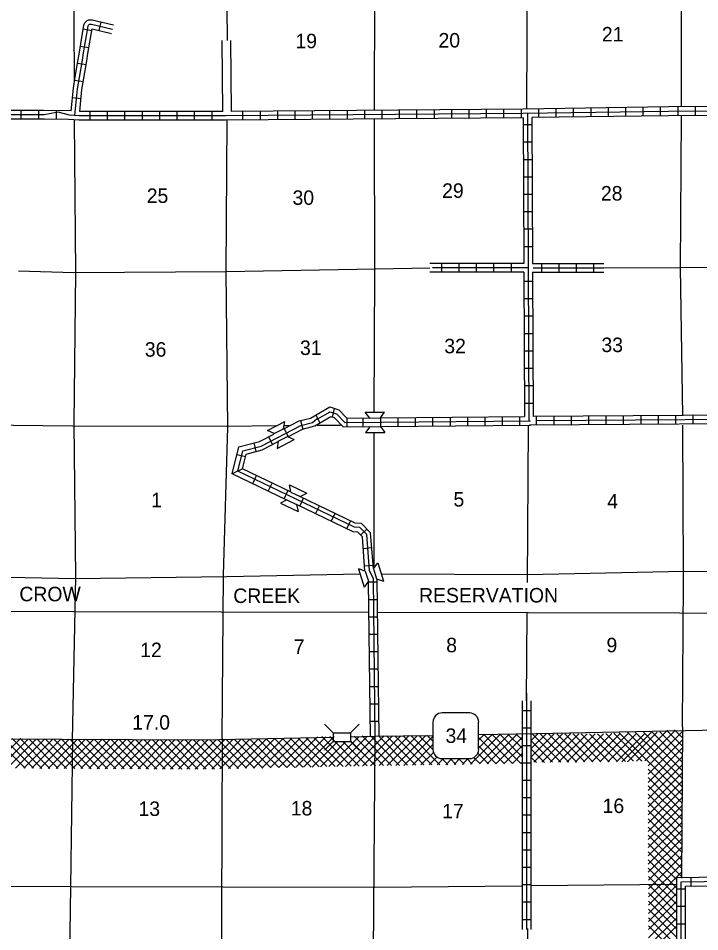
# Model space of a CAD drawing. Extents: x 694736 to 1905684, y 15795362 to 16274847.
# Drawn here: x 1589731 to 1613224, y 16005310 to 16036801 of the extents above; entities that cross this region are included whole.
import ezdxf

# ---------------------------------------------------------------- set-up
doc = ezdxf.new("R2010")
doc.units = 0
for name, color, linetype in [('L11', 7, 'Continuous'), ('L13', 7, 'Continuous'), ('L14', 7, 'Continuous'), ('L18', 7, 'Continuous'), ('L28', 7, 'Continuous'), ('L3', 7, 'Continuous'), ('L37', 7, 'Continuous'), ('L8', 7, 'Continuous'), ('L9', 7, 'Continuous')]:
    doc.layers.add(name, color=color, linetype=linetype)

msp = doc.modelspace()

# ---------------------------------------------------------------- linework, layer by layer
at = {"layer": 'L11'}
for points in [[(1596785, 16033593), (1596755, 16036039)], [(1597085, 16033593), (1597057, 16036039)]]:
    msp.add_lwpolyline(points, dxfattribs=at)
at = {"layer": 'L13'}
msp.add_line((1612626, 16012368), (1612659, 16017360), dxfattribs=at)
for points in [[(1596945, 16036039), (1596868, 16043943), (1596935, 16049302), (1596960, 16055477)], [(1607268, 16033668), (1607284, 16038752), (1607276, 16044060), (1607318, 16049360), (1607234, 16055460)], [(1612592, 16033743), (1612601, 16038818), (1612526, 16044035), (1612634, 16055454)], [(1591665, 16034620), (1591651, 16038726)], [(1602009, 16033626), (1602026, 16037776)], [(1591601, 16011910), (1591718, 16017535), (1591660, 16022835), (1591710, 16028035), (1591668, 16033285)], [(1596760, 16011976), (1596810, 16017601), (1596951, 16022710), (1596893, 16028060), (1596935, 16033293)], [(1602001, 16023226), (1602026, 16028068), (1602009, 16033310)], [(1612642, 16023110), (1612559, 16028201), (1612592, 16033435)], [(1589743, 16028093), (1591643, 16028035), (1596901, 16028068), (1602043, 16028168), (1603914, 16028192)], [(1609918, 16028201), (1612551, 16028210), (1622984, 16028293)], [(1586502, 16022810), (1591601, 16022751), (1596926, 16022743), (1598635, 16022760)], [(1598893, 16022760), (1599101, 16022760)], [(1600034, 16022768), (1600834, 16022776)], [(1602001, 16017876), (1602001, 16022510)], [(1607287, 16017351), (1607326, 16022751)], [(1612659, 16017360), (1612659, 16017701), (1612642, 16022768)], [(1586518, 16017585), (1591693, 16017493), (1596918, 16017560), (1601518, 16017643)], [(1602243, 16017643), (1607284, 16017626), (1612684, 16017743), (1617676, 16017710)], [(1601818, 16016310), (1586543, 16016351)], [(1617717, 16016276), (1602126, 16016310)], [(1607257, 16013274), (1607279, 16016293)], [(1612626, 16012368), (1612592, 16007160)], [(1591601, 16011910), (1591530, 16006857)], [(1596760, 16011976), (1596685, 15991034), (1596301, 15988309), (1596368, 15980268)], [(1602026, 16012035), (1601809, 15983751)], [(1602018, 16006835), (1586339, 16006868)], [(1591527, 16006857), (1591301, 15990893), (1591260, 15984468)], [(1607084, 16006885), (1602018, 16006835)], [(1612417, 16006943), (1607409, 16006893)], [(1607284, 16005426), (1607168, 15989993)]]:
    msp.add_lwpolyline(points, dxfattribs=at)
at = {"layer": 'L18'}
for p, q in [((1601693, 16023218), (1602359, 16023226)), ((1601851, 16023018), (1601693, 16023218)), ((1602218, 16023026), (1602359, 16023226)), ((1598326, 16022593), (1598918, 16022901)), ((1598876, 16022651), (1598918, 16022901)), ((1601851, 16023018), (1602218, 16023026)), ((1598551, 16022485), (1598326, 16022593)), ((1598551, 16022485), (1598876, 16022651)), ((1601851, 16022718), (1601701, 16022518)), ((1601701, 16022518), (1602368, 16022526)), ((1601851, 16022718), (1602218, 16022726)), ((1602218, 16022726), (1602368, 16022526)), ((1598651, 16021968), (1599243, 16022285)), ((1598693, 16022218), (1598651, 16021968)), ((1598693, 16022218), (1599018, 16022385)), ((1599018, 16022385), (1599243, 16022285)), ((1599076, 16020718), (1599676, 16020426)), ((1599126, 16020468), (1599076, 16020718)), ((1599126, 16020468), (1599451, 16020310)), ((1599451, 16020310), (1599676, 16020426)), ((1598993, 16020201), (1598768, 16020085)), ((1598768, 16020085), (1599376, 16019801)), ((1598993, 16020201), (1599326, 16020043)), ((1599326, 16020043), (1599376, 16019801)), ((1601459, 16017826), (1601651, 16017193)), ((1601693, 16017743), (1601459, 16017826)), ((1601976, 16017826), (1602126, 16018026)), ((1601976, 16017826), (1602084, 16017476)), ((1602126, 16018026), (1602318, 16017393)), ((1601693, 16017743), (1601801, 16017393)), ((1602084, 16017476), (1602318, 16017393)), ((1601801, 16017393), (1601651, 16017193)), ((1600584, 16012168), (1600284, 16012468)), ((1601184, 16012168), (1601484, 16012468)), ((1600584, 16012168), (1600584, 16011868)), ((1600584, 16012168), (1601184, 16012168)), ((1601184, 16012168), (1601184, 16011868)), ((1600584, 16011868), (1600284, 16011568)), ((1600584, 16011868), (1601184, 16011868)), ((1601184, 16011868), (1601484, 16011568))]:
    msp.add_line(p, q, dxfattribs=at)
at = {"layer": 'L3'}
for p, q in [((1605293, 16012851), (1604343, 16012851)), ((1604026, 16012535), (1604026, 16011593)), ((1605601, 16011593), (1605601, 16012535)), ((1604343, 16011276), (1605293, 16011276))]:
    msp.add_line(p, q, dxfattribs=at)
for points in [[(1633600, 16012551), (1628384, 16012510), (1623200, 16012435), (1617876, 16012343), (1607584, 16012135)], [(1600576, 16012010), (1596093, 16011918), (1586385, 16011960), (1574744, 16012226)], [(1607584, 16012135), (1605593, 16012101)], [(1604018, 16012068), (1602034, 16012035), (1601176, 16012018)]]:
    msp.add_lwpolyline(points, dxfattribs=at)
for centre, start, end in [((1604343, 16012537), 90.0011, 180.0011), ((1605288, 16012537), 0.0011, 90.0011), ((1604343, 16011592), 180.0011, 270.0011), ((1605288, 16011592), 270.0011, 0.0011)]:
    msp.add_arc(centre, 315, start, end, dxfattribs=at)
at = {"layer": 'L37'}
for points in [[(1605326, 16011085), (1606359, 16012118)], [(1605601, 16011643), (1606076, 16012118)], [(1605609, 16011926), (1605793, 16012110)], [(1605626, 16011093), (1606651, 16012118)], [(1606768, 16011110), (1605768, 16012118)], [(1605901, 16011093), (1606934, 16012126)], [(1607051, 16011110), (1606051, 16012118)], [(1607101, 16011343), (1606334, 16012118)], [(1607101, 16011635), (1606609, 16012126)], [(1607118, 16011910), (1606884, 16012135)], [(1607426, 16011351), (1608209, 16012135)], [(1607426, 16011635), (1607926, 16012135)], [(1607426, 16011918), (1607643, 16012135)], [(1608434, 16011151), (1607451, 16012135)], [(1607501, 16011151), (1608493, 16012135)], [(1608709, 16011151), (1607726, 16012135)], [(1607784, 16011151), (1608776, 16012143)], [(1608984, 16011160), (1608009, 16012135)], [(1608068, 16011151), (1609059, 16012135)], [(1609259, 16011168), (1608293, 16012135)], [(1608351, 16011151), (1609343, 16012135)], [(1609543, 16011168), (1608576, 16012135)], [(1608643, 16011160), (1609618, 16012135)], [(1609818, 16011168), (1608859, 16012135)], [(1608926, 16011160), (1609901, 16012135)], [(1610101, 16011168), (1609134, 16012135)], [(1609218, 16011168), (1610193, 16012143)], [(1610384, 16011176), (1609418, 16012135)], [(1609501, 16011168), (1610476, 16012143)], [(1610668, 16011176), (1609701, 16012135)], [(1609784, 16011168), (1610759, 16012143)], [(1610943, 16011185), (1609984, 16012143)], [(1610059, 16011168), (1611043, 16012143)], [(1611226, 16011185), (1610259, 16012151)], [(1610351, 16011168), (1611326, 16012143)], [(1612617, 16010026), (1610451, 16012168)], [(1610543, 16011168), (1611559, 16012185)], [(1610734, 16011168), (1611751, 16012185)], [(1612617, 16010310), (1610734, 16012185)], [(1612617, 16010593), (1611001, 16012185)], [(1611043, 16011193), (1612109, 16012260)], [(1612617, 16010868), (1611284, 16012185)], [(1611334, 16011201), (1612359, 16012226)], [(1611443, 16011026), (1612617, 16012201)], [(1612617, 16011151), (1611584, 16012193)], [(1612617, 16011435), (1611851, 16012201)], [(1612626, 16011710), (1612084, 16012251)], [(1612626, 16011993), (1612359, 16012268)], [(1588785, 16010943), (1589810, 16011968)], [(1589968, 16010943), (1588951, 16011968)], [(1589068, 16010943), (1590068, 16011943)], [(1590251, 16010943), (1589235, 16011968)], [(1589343, 16010943), (1590343, 16011943)], [(1590543, 16010935), (1589518, 16011968)], [(1589635, 16010943), (1590635, 16011943)], [(1590818, 16010935), (1589793, 16011968)], [(1589918, 16010943), (1590918, 16011943)], [(1591110, 16010935), (1590101, 16011943)], [(1590201, 16010943), (1591201, 16011943)], [(1591393, 16010935), (1590385, 16011943)], [(1590476, 16010935), (1591485, 16011943)], [(1591676, 16010935), (1590668, 16011943)], [(1590760, 16010935), (1591768, 16011951)], [(1591960, 16010935), (1590951, 16011943)], [(1591035, 16010935), (1592051, 16011951)], [(1592243, 16010926), (1591226, 16011943)], [(1591318, 16010935), (1592335, 16011951)], [(1592526, 16010926), (1591510, 16011943)], [(1591601, 16010935), (1592618, 16011951)], [(1592810, 16010926), (1591785, 16011951)], [(1591885, 16010935), (1592901, 16011951)], [(1593093, 16010926), (1592068, 16011951)], [(1592168, 16010935), (1593185, 16011951)], [(1593376, 16010926), (1592351, 16011951)], [(1592451, 16010926), (1593460, 16011943)], [(1593660, 16010926), (1592635, 16011951)], [(1592726, 16010926), (1593735, 16011935)], [(1593943, 16010926), (1592918, 16011951)], [(1593010, 16010926), (1594018, 16011935)], [(1594226, 16010918), (1593201, 16011951)], [(1593293, 16010926), (1594301, 16011935)], [(1594510, 16010918), (1593493, 16011935)], [(1593576, 16010926), (1594585, 16011935)], [(1594793, 16010918), (1593776, 16011935)], [(1593860, 16010926), (1594868, 16011935)], [(1595076, 16010918), (1594060, 16011935)], [(1594135, 16010926), (1595143, 16011935)], [(1595368, 16010918), (1594351, 16011935)], [(1594418, 16010918), (1595426, 16011935)], [(1595643, 16010918), (1594626, 16011935)], [(1594701, 16010918), (1595710, 16011935)], [(1595926, 16010918), (1594910, 16011935)], [(1594976, 16010918), (1595993, 16011935)], [(1596210, 16010918), (1595193, 16011935)], [(1595260, 16010918), (1596276, 16011935)], [(1596493, 16010918), (1595476, 16011935)], [(1595543, 16010918), (1596560, 16011935)], [(1596768, 16010926), (1595760, 16011935)], [(1595826, 16010918), (1596851, 16011935)], [(1597043, 16010935), (1596043, 16011935)], [(1596110, 16010918), (1597135, 16011943)], [(1597326, 16010935), (1596326, 16011935)], [(1596401, 16010918), (1597418, 16011943)], [(1597601, 16010943), (1596610, 16011935)], [(1596685, 16010926), (1597710, 16011951)], [(1597876, 16010951), (1596893, 16011935)], [(1596976, 16010935), (1598010, 16011960)], [(1598160, 16010951), (1597168, 16011943)], [(1597268, 16010935), (1598293, 16011960)], [(1598435, 16010960), (1597451, 16011943)], [(1597551, 16010943), (1598576, 16011968)], [(1598710, 16010968), (1597718, 16011951)], [(1597843, 16010951), (1598860, 16011968)], [(1598993, 16010968), (1598001, 16011960)], [(1598126, 16010951), (1599151, 16011976)], [(1599260, 16010976), (1598276, 16011960)], [(1598418, 16010960), (1599435, 16011976)], [(1599543, 16010985), (1598560, 16011968)], [(1598710, 16010968), (1599726, 16011985)], [(1599826, 16010985), (1598843, 16011968)], [(1598993, 16010968), (1600051, 16012026)], [(1600101, 16010993), (1599118, 16011976)], [(1599285, 16010976), (1600334, 16012026)], [(1600368, 16011001), (1599393, 16011976)], [(1599568, 16010985), (1600618, 16012035)], [(1600651, 16011001), (1599668, 16011985)], [(1599860, 16010985), (1600734, 16011860)], [(1600926, 16011010), (1599943, 16011985)], [(1600151, 16010993), (1601009, 16011851)], [(1601209, 16011018), (1600201, 16012035)], [(1600434, 16011001), (1601484, 16012043)], [(1601484, 16011018), (1600476, 16012035)], [(1600718, 16011001), (1601768, 16012051)], [(1601759, 16011026), (1600918, 16011868)], [(1601009, 16011010), (1602059, 16012060)], [(1602043, 16011026), (1601193, 16011876)], [(1601301, 16011018), (1602343, 16012060)], [(1602318, 16011035), (1601309, 16012051)], [(1602593, 16011043), (1601584, 16012060)], [(1601593, 16011018), (1602634, 16012060)], [(1602868, 16011043), (1601868, 16012060)], [(1601876, 16011026), (1602918, 16012068)], [(1603151, 16011051), (1602151, 16012060)], [(1602168, 16011035), (1603209, 16012076)], [(1603434, 16011051), (1602426, 16012068)], [(1602451, 16011035), (1603493, 16012076)], [(1603709, 16011060), (1602709, 16012068)], [(1602743, 16011043), (1603776, 16012076)], [(1603984, 16011060), (1602984, 16012076)], [(1603026, 16011043), (1604026, 16012043)], [(1604259, 16011068), (1603259, 16012076)], [(1604018, 16011593), (1603543, 16012076)], [(1604034, 16011868), (1603818, 16012085)], [(1606493, 16011101), (1605601, 16012001)], [(1606193, 16011101), (1607109, 16012018)], [(1608151, 16011151), (1607426, 16011876)], [(1611443, 16010743), (1612617, 16011918)], [(1603318, 16011051), (1604026, 16011760)], [(1603609, 16011060), (1604043, 16011493)], [(1605943, 16011093), (1605576, 16011468)], [(1606209, 16011101), (1605601, 16011718)], [(1606476, 16011101), (1607109, 16011735)], [(1607868, 16011143), (1607426, 16011593)], [(1611443, 16010460), (1612617, 16011635)], [(1603893, 16011060), (1604151, 16011318)], [(1604176, 16011068), (1604376, 16011268)], [(1604543, 16011068), (1604343, 16011276)], [(1604468, 16011068), (1604676, 16011276)], [(1604818, 16011076), (1604618, 16011276)], [(1604759, 16011076), (1604959, 16011276)], [(1605101, 16011085), (1604909, 16011276)], [(1605043, 16011076), (1605234, 16011276)], [(1605376, 16011085), (1605193, 16011276)], [(1605651, 16011093), (1605426, 16011318)], [(1606768, 16011110), (1607118, 16011460)], [(1607059, 16011110), (1607118, 16011168)], [(1607593, 16011143), (1607426, 16011310)], [(1611443, 16010176), (1612617, 16011343)], [(1612609, 16009751), (1611443, 16010910)], [(1611451, 16009893), (1612617, 16011060)], [(1612609, 16009468), (1611443, 16010626)], [(1611451, 16009618), (1612617, 16010785)], [(1612609, 16009185), (1611443, 16010343)], [(1611451, 16009335), (1612609, 16010493)], [(1611451, 16009051), (1612609, 16010210)], [(1612609, 16008901), (1611451, 16010051)], [(1611451, 16008768), (1612609, 16009926)], [(1612601, 16008626), (1611451, 16009768)], [(1611451, 16008485), (1612601, 16009635)], [(1612601, 16008343), (1611451, 16009485)], [(1611451, 16008210), (1612601, 16009351)], [(1612601, 16008060), (1611451, 16009201)], [(1611451, 16007926), (1612601, 16009068)], [(1612592, 16007785), (1611451, 16008918)], [(1611451, 16007643), (1612592, 16008785)], [(1612592, 16007501), (1611451, 16008635)], [(1611451, 16007360), (1612592, 16008501)], [(1612592, 16007218), (1611451, 16008351)], [(1612434, 16007093), (1611451, 16008068)], [(1611459, 16007085), (1612592, 16008218)], [(1612434, 16006810), (1611451, 16007785)], [(1611459, 16006793), (1612592, 16007926)], [(1612434, 16006526), (1611451, 16007501)], [(1611459, 16006510), (1612592, 16007643)], [(1611459, 16006226), (1612592, 16007360)], [(1612434, 16006243), (1611459, 16007218)], [(1612434, 16005960), (1611459, 16006935)], [(1611459, 16005943), (1612434, 16006918)], [(1612434, 16005676), (1611459, 16006651)], [(1611459, 16005660), (1612434, 16006635)], [(1612434, 16005393), (1611459, 16006368)], [(1611459, 16005385), (1612434, 16006360)], [(1612434, 16005110), (1611459, 16006085)], [(1611459, 16005101), (1612434, 16006076)], [(1611459, 16004818), (1612434, 16005793)], [(1612434, 16004826), (1611459, 16005793)], [(1612434, 16004551), (1611459, 16005518)], [(1611468, 16004543), (1612434, 16005510)]]:
    msp.add_lwpolyline(points, dxfattribs=at)
at = {"layer": 'L8'}
for p, q in [((1592521, 16036380), (1592590, 16036670)), ((1592263, 16036372), (1591969, 16036421)), ((1592164, 16035784), (1591870, 16035833)), ((1592066, 16035195), (1591772, 16035245)), ((1591968, 16034608), (1591673, 16034655)), ((1591894, 16034025), (1591597, 16034055)), ((1589835, 16033326), (1589835, 16033626)), ((1590435, 16033318), (1590435, 16033618)), ((1591051, 16033314), (1591052, 16033614)), ((1592210, 16033293), (1592210, 16033593)), ((1592810, 16033293), (1592810, 16033593)), ((1593410, 16033293), (1593410, 16033593)), ((1594010, 16033293), (1594010, 16033593)), ((1594610, 16033293), (1594610, 16033593)), ((1595210, 16033293), (1595210, 16033593)), ((1595810, 16033293), (1595810, 16033593)), ((1596410, 16033293), (1596410, 16033593)), ((1597476, 16033301), (1597476, 16033601)), ((1598076, 16033301), (1598076, 16033601)), ((1598676, 16033310), (1598676, 16033610)), ((1599276, 16033310), (1599276, 16033610)), ((1599876, 16033318), (1599876, 16033618)), ((1600476, 16033318), (1600476, 16033618)), ((1601076, 16033326), (1601076, 16033626)), ((1601676, 16033326), (1601676, 16033626)), ((1602276, 16033335), (1602276, 16033635)), ((1602876, 16033335), (1602876, 16033635)), ((1603476, 16033343), (1603476, 16033643)), ((1604076, 16033343), (1604076, 16033643)), ((1604676, 16033351), (1604676, 16033651)), ((1605276, 16033351), (1605276, 16033651)), ((1605876, 16033360), (1605876, 16033660)), ((1606476, 16033360), (1606476, 16033660)), ((1607076, 16033368), (1607076, 16033668)), ((1607676, 16033376), (1607676, 16033676)), ((1608276, 16033385), (1608276, 16033685)), ((1608876, 16033393), (1608876, 16033693)), ((1609476, 16033401), (1609476, 16033701)), ((1610076, 16033410), (1610076, 16033710)), ((1610676, 16033418), (1610676, 16033718)), ((1611276, 16033426), (1611276, 16033726)), ((1611876, 16033443), (1611876, 16033743)), ((1612476, 16033443), (1612476, 16033743)), ((1613076, 16033451), (1613076, 16033751)), ((1607434, 16033126), (1607134, 16033126)), ((1607443, 16032526), (1607143, 16032526)), ((1607443, 16031926), (1607143, 16031926)), ((1607443, 16031326), (1607143, 16031326)), ((1607451, 16030726), (1607151, 16030726)), ((1607451, 16030126), (1607151, 16030126)), ((1607451, 16029526), (1607151, 16029526)), ((1607459, 16028926), (1607159, 16028926)), ((1604318, 16028343), (1604318, 16028043)), ((1604918, 16028343), (1604918, 16028043)), ((1605518, 16028343), (1605518, 16028043)), ((1606118, 16028343), (1606118, 16028043)), ((1606718, 16028343), (1606718, 16028043)), ((1607776, 16028045), (1607776, 16028345)), ((1608376, 16028045), (1608376, 16028345)), ((1608976, 16028049), (1608976, 16028349)), ((1609576, 16028049), (1609576, 16028349)), ((1607459, 16027726), (1607159, 16027726)), ((1607468, 16027126), (1607168, 16027126)), ((1607468, 16026526), (1607168, 16026526)), ((1607468, 16025926), (1607168, 16025926)), ((1607476, 16025326), (1607176, 16025326)), ((1607476, 16024726), (1607176, 16024726)), ((1607476, 16024126), (1607176, 16024126)), ((1607484, 16023526), (1607184, 16023526)), ((1599986, 16023126), (1600132, 16022856)), ((1600559, 16023051), (1600629, 16023350)), ((1599462, 16022932), (1599540, 16022638)), ((1601059, 16023018), (1601063, 16022719)), ((1601626, 16022726), (1601626, 16023026)), ((1602226, 16022726), (1602226, 16023026)), ((1602826, 16022735), (1602826, 16023035)), ((1603426, 16022735), (1603426, 16023035)), ((1604026, 16022735), (1604026, 16023035)), ((1604626, 16022743), (1604626, 16023043)), ((1605226, 16022760), (1605226, 16023060)), ((1605826, 16022760), (1605826, 16023060)), ((1606426, 16022760), (1606426, 16023060)), ((1607026, 16022768), (1607026, 16023068)), ((1607601, 16022776), (1607601, 16023076)), ((1608201, 16022776), (1608201, 16023076)), ((1608801, 16022785), (1608801, 16023085)), ((1609401, 16022785), (1609401, 16023085)), ((1610001, 16022793), (1610001, 16023093)), ((1610601, 16022793), (1610601, 16023093)), ((1611201, 16022801), (1611201, 16023101)), ((1611801, 16022801), (1611801, 16023101)), ((1612401, 16022810), (1612401, 16023110)), ((1613001, 16022810), (1613001, 16023110)), ((1598894, 16022648), (1599030, 16022378)), ((1598361, 16022374), (1598494, 16022107)), ((1597848, 16022159), (1597915, 16021865)), ((1597270, 16021763), (1597565, 16021696)), ((1597460, 16021268), (1597110, 16021101)), ((1597818, 16020758), (1597947, 16021033)), ((1598351, 16020500), (1598487, 16020772)), ((1598894, 16020237), (1599027, 16020511)), ((1599437, 16019981), (1599569, 16020253)), ((1599977, 16019720), (1600112, 16019990)), ((1600518, 16019459), (1600652, 16019728)), ((1601058, 16019198), (1601186, 16019469)), ((1601534, 16018985), (1601750, 16019192)), ((1601621, 16018525), (1601918, 16018551)), ((1601663, 16017925), (1601967, 16017951)), ((1601809, 16017368), (1602111, 16017368)), ((1601816, 16016768), (1602117, 16016768)), ((1601823, 16016168), (1602123, 16016168)), ((1601829, 16015568), (1602130, 16015568)), ((1601836, 16014968), (1602136, 16014968)), ((1601842, 16014368), (1602143, 16014368)), ((1601849, 16013768), (1602149, 16013768)), ((1601855, 16013168), (1602156, 16013168)), ((1607118, 16012935), (1607418, 16012935)), ((1601862, 16012568), (1602162, 16012568)), ((1607118, 16012335), (1607418, 16012335)), ((1607118, 16011735), (1607418, 16011735)), ((1607118, 16011135), (1607418, 16011135)), ((1607118, 16010535), (1607418, 16010535)), ((1607118, 16009935), (1607418, 16009935)), ((1607118, 16009335), (1607418, 16009335)), ((1607118, 16008735), (1607418, 16008735)), ((1607118, 16008135), (1607418, 16008135)), ((1607118, 16007535), (1607418, 16007535)), ((1612934, 16006885), (1612934, 16007185)), ((1607118, 16006935), (1607418, 16006935)), ((1612734, 16006776), (1612434, 16006776)), ((1607118, 16006335), (1607418, 16006335)), ((1612734, 16006176), (1612434, 16006176)), ((1607118, 16005735), (1607418, 16005735)), ((1612734, 16005576), (1612434, 16005576))]:
    msp.add_line(p, q, dxfattribs=at)
for points in [[(1591551, 16033609), (1591630, 16034387), (1591692, 16034781), (1591794, 16035380), (1591836, 16035635), (1591991, 16036559), (1592005, 16036601), (1592027, 16036644), (1592067, 16036692), (1592106, 16036723), (1592149, 16036742), (1592188, 16036750), (1592227, 16036753), (1592279, 16036746), (1593011, 16036570)], [(1591685, 16033446), (1591778, 16034368), (1591840, 16034757), (1591942, 16035355), (1591984, 16035610), (1592138, 16036524), (1592144, 16036544), (1592153, 16036561), (1592172, 16036585), (1592184, 16036594), (1592195, 16036599), (1592209, 16036602), (1592222, 16036603), (1592236, 16036601), (1592251, 16036599), (1592976, 16036424)], [(1591851, 16033593), (1591927, 16034348), (1591988, 16034733), (1592090, 16035330), (1592132, 16035585), (1592275, 16036438), (1592941, 16036278)], [(1596876, 16033443), (1591826, 16033443), (1591493, 16033460), (1591101, 16033560), (1590618, 16033468), (1589468, 16033476), (1586235, 16033510)], [(1591551, 16033609), (1590601, 16033618), (1589468, 16033626), (1586402, 16033660)], [(1596785, 16033593), (1591851, 16033593)], [(1623126, 16033668), (1612151, 16033593), (1607134, 16033518), (1596876, 16033443)], [(1622967, 16033810), (1612151, 16033743), (1607134, 16033668), (1597085, 16033593)], [(1607284, 16033518), (1607334, 16022926)], [(1622976, 16033510), (1612151, 16033443), (1607434, 16033376)], [(1596876, 16033293), (1591826, 16033293), (1591468, 16033310), (1590635, 16033318), (1589468, 16033326), (1586352, 16033360)], [(1607134, 16033368), (1596876, 16033293)], [(1607134, 16033368), (1607159, 16028343)], [(1607434, 16033376), (1607459, 16028343)], [(1607159, 16028343), (1603914, 16028343)], [(1607318, 16028193), (1604009, 16028193)], [(1607459, 16028343), (1609918, 16028351)], [(1607159, 16028043), (1603914, 16028043)], [(1607159, 16028043), (1607184, 16023068)], [(1607459, 16028043), (1609918, 16028051)], [(1607459, 16028043), (1607484, 16023076)], [(1599801, 16023020), (1600468, 16023401), (1600784, 16023301), (1601059, 16023018), (1601834, 16023026)], [(1622984, 16023160), (1617834, 16023143), (1607484, 16023076)], [(1602034, 16012035), (1601976, 16017476), (1601843, 16017760), (1601743, 16019001), (1601509, 16019243), (1601318, 16019260), (1597301, 16021193), (1597468, 16021893), (1598101, 16022051), (1599476, 16022760), (1599876, 16022868), (1600034, 16023001), (1600043, 16023001)], [(1598885, 16022643), (1599410, 16022918), (1599801, 16023020)], [(1599957, 16022755), (1600501, 16023068), (1600618, 16023035), (1600926, 16022718), (1601851, 16022726)], [(1602201, 16023026), (1607184, 16023068)], [(1617684, 16022843), (1607359, 16022776)], [(1623142, 16023018), (1617834, 16022993), (1607601, 16022926)], [(1599043, 16022385), (1599526, 16022635), (1599957, 16022755)], [(1602218, 16022726), (1607384, 16022768)], [(1598985, 16020193), (1597110, 16021101), (1597335, 16022026), (1598043, 16022210), (1598543, 16022468)], [(1599135, 16020460), (1597460, 16021268), (1597585, 16021776), (1598143, 16021926), (1598693, 16022210)], [(1601976, 16017835), (1601876, 16019060), (1601568, 16019385), (1601343, 16019393), (1599435, 16020318)], [(1601676, 16017743), (1601593, 16018926), (1601434, 16019085), (1601276, 16019093), (1599326, 16020035)], [(1602168, 16012037), (1602109, 16017468)], [(1601868, 16012031), (1601809, 16017368)], [(1607268, 16005385), (1607268, 16013535)], [(1607118, 16005385), (1607118, 16013274)], [(1607418, 16005385), (1607418, 16013274)], [(1612417, 15996709), (1612434, 16007176), (1617859, 16007260)], [(1612567, 15996576), (1612584, 16007026), (1628375, 16007260)], [(1612717, 15996693), (1612734, 16006876), (1623150, 16007026)]]:
    msp.add_lwpolyline(points, dxfattribs=at)
at = {"layer": 'L9'}
for points in [[(1607476, 16028193), (1609918, 16028201)], [(1600034, 16022976), (1600484, 16023235), (1600701, 16023168), (1600993, 16022868), (1607384, 16022918)]]:
    msp.add_lwpolyline(points, dxfattribs=at)

# ---------------------------------------------------------------- texts
at = {"layer": 'L14'}
for s, p in [('21', (1609851, 16036001)), ('19', (1599285, 16035768)), ('20', (1604218, 16035793)), ('29', (1604343, 16030610)), ('28', (1609818, 16030518)), ('25', (1594160, 16030435)), ('30', (1599185, 16030368)), ('36', (1594093, 16025135)), ('31', (1599443, 16025193)), ('32', (1604418, 16025251)), ('33', (1609834, 16025293)), ('1', (1594310, 16019943)), ('5', (1604734, 16019968)), ('4', (1610034, 16019901)), ('12', (1593935, 16014776)), ('7', (1599226, 16014885)), ('8', (1604484, 16014943)), ('9', (1610009, 16014943)), ('16', (1609876, 16009401)), ('13', (1593876, 16009301)), ('18', (1599126, 16009318)), ('17', (1604343, 16009218))]:
    msp.add_text(s, height=500, rotation=0, dxfattribs=at).set_placement(p)
at = {"layer": 'L28'}
msp.add_text('17.0', height=500, rotation=0, dxfattribs=at).set_placement((1593660, 16012276))
at = {"layer": 'L3'}
msp.add_text('34', height=500, rotation=0, dxfattribs=at).set_placement((1604459, 16011818))
at = {"layer": 'L37'}
for s, height, p in [('CROW', 500, (1589768, 16016701)), ('CREEK', 500, (1597143, 16016643)), ('RESERVATION', 499.99, (1603547, 16016660))]:
    msp.add_text(s, height=height, rotation=0, dxfattribs=at).set_placement(p)

doc.saveas('drawing.dxf')
